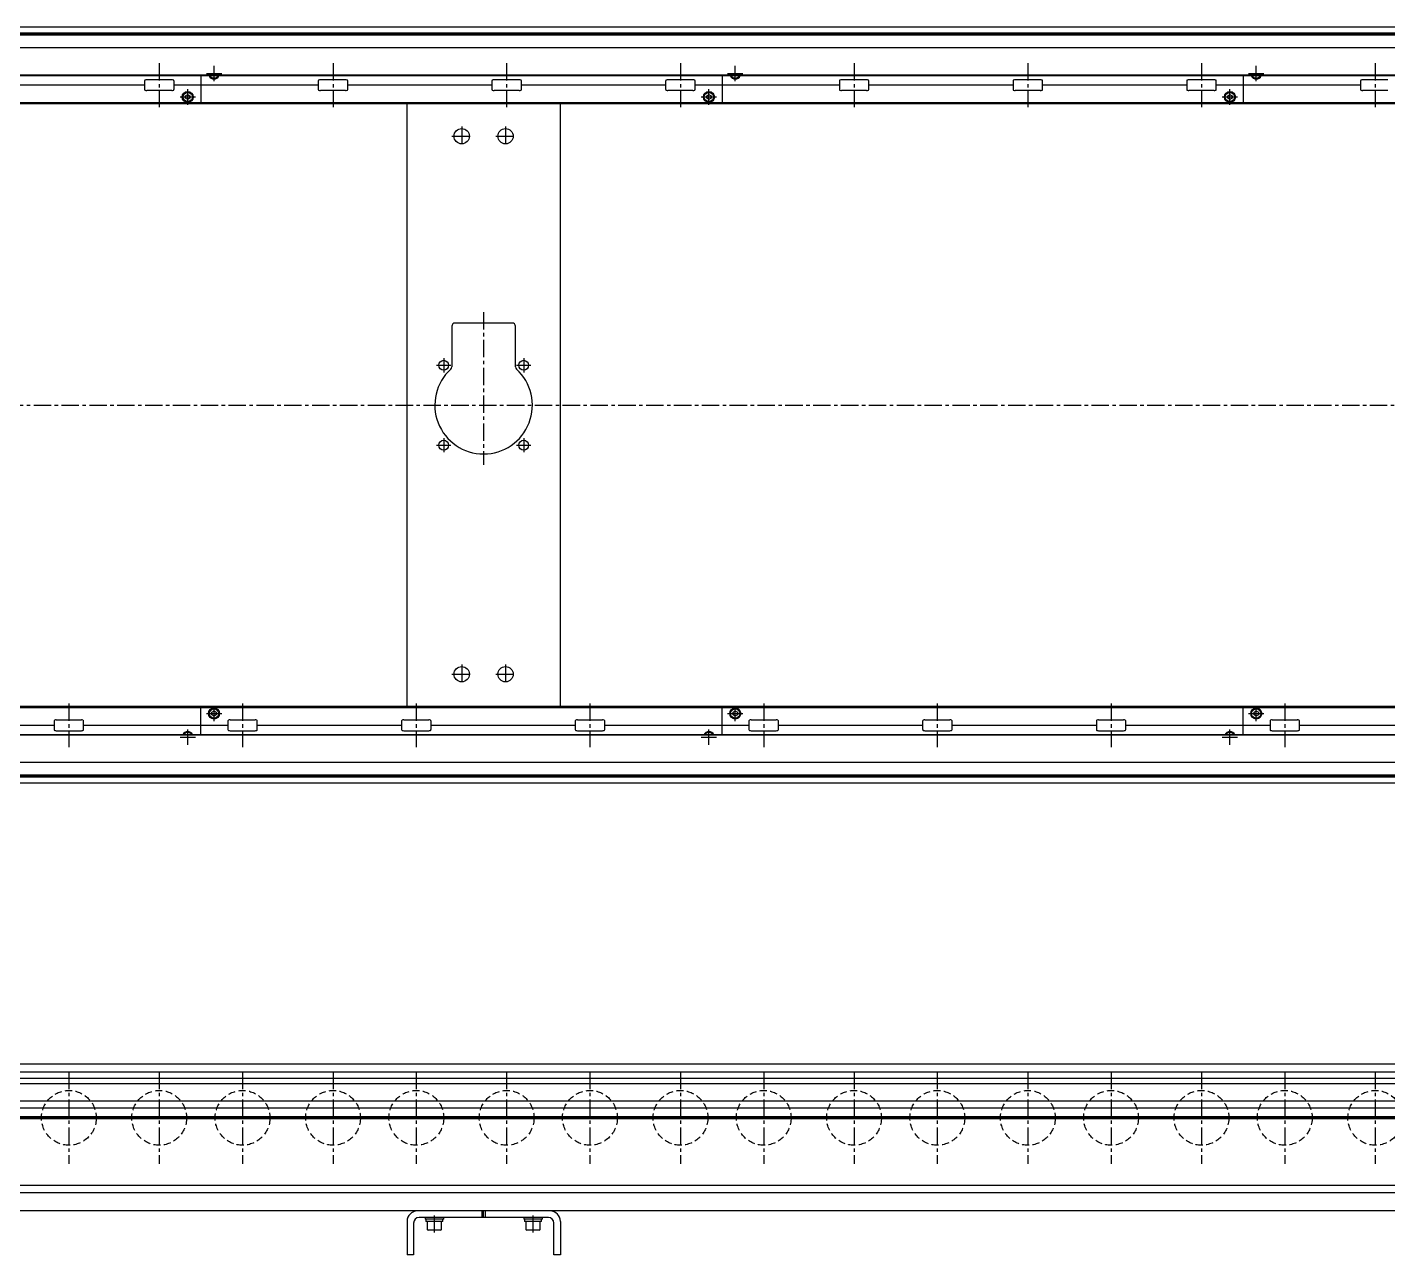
# Model space of a CAD drawing. Extents: x -10 to 4967, y -8 to 1201.
# Drawn here: x 1243 to 2484, y 28 to 1148 of the extents above; entities that cross this region are included whole.
import ezdxf

# ---------------------------------------------------------------- set-up
doc = ezdxf.new("R2010")
doc.units = 0
doc.header["$LTSCALE"] = 0.5
doc.linetypes.add('CENTER', pattern=[50.8, 31.75, -6.35, 6.35, -6.35])
doc.linetypes.add('DASHED', pattern=[19.05, 12.7, -6.35])
for name, color, linetype in [('MSM_CENTER', 1, 'CENTER'), ('MSM_CONTINUOUS', 7, 'CONTINUOUS'), ('MSM_DASHED', 4, 'DASHED')]:
    doc.layers.add(name, color=color, linetype=linetype)

msp = doc.modelspace()

# ---------------------------------------------------------------- linework, layer by layer
at = {"layer": 'MSM_CENTER'}
for p, q in [((1363.2, 1115.5), (1363.2, 1075.5)), ((1406.2, 1106.2), (1420.2, 1106.2)), ((1413.2, 1099.2), (1413.2, 1113.2)), ((1521.8, 1115.5), (1521.8, 1075.5)), ((1680.2, 1115.5), (1680.2, 1075.5)), ((1838.8, 1115.5), (1838.8, 1075.5)), ((1881.7, 1106.2), (1895.8, 1106.2)), ((1888.8, 1099.2), (1888.8, 1113.2)), ((1997.2, 1115.5), (1997.2, 1075.5)), ((2155.8, 1115.5), (2155.8, 1075.5)), ((2314.2, 1115.5), (2314.2, 1075.5)), ((2357.2, 1106.2), (2371.2, 1106.2)), ((2364.2, 1099.2), (2364.2, 1113.2)), ((2472.8, 1115.5), (2472.8, 1075.5)), ((1382.2, 1084.7), (1396.2, 1084.7)), ((1389.2, 1077.7), (1389.2, 1091.8)), ((1857.7, 1084.7), (1871.8, 1084.7)), ((1864.8, 1077.7), (1864.8, 1091.8)), ((2333.2, 1084.7), (2347.2, 1084.7)), ((2340.2, 1077.7), (2340.2, 1091.8)), ((1639.2, 1057.9), (1639.2, 1039.9)), ((1679.2, 1057.9), (1679.2, 1039.9)), ((1630.2, 1048.9), (1648.3, 1048.9)), ((1670.2, 1048.9), (1688.3, 1048.9)), ((1659.2, 888.4), (1659.2, 748.9)), ((1622.8, 846.4), (1622.8, 833.4)), ((1695.8, 846.4), (1695.8, 833.4)), ((1616.2, 839.9), (1629.2, 839.9)), ((1689.2, 839.9), (1702.2, 839.9)), ((359.7, 803.4), (4109.9, 803.4)), ((1622.8, 773.4), (1622.8, 760.4)), ((1695.8, 773.4), (1695.8, 760.4)), ((1616.2, 766.9), (1629.2, 766.9)), ((1689.2, 766.9), (1702.2, 766.9)), ((1639.2, 566.9), (1639.2, 548.9)), ((1679.2, 566.9), (1679.2, 548.9)), ((1630.2, 557.9), (1648.3, 557.9)), ((1670.2, 557.9), (1688.3, 557.9)), ((1280.8, 531.3), (1280.8, 491.3)), ((1406.2, 522), (1420.2, 522)), ((1413.2, 515), (1413.2, 529)), ((1439.2, 531.3), (1439.2, 491.3)), ((1597.8, 531.3), (1597.8, 491.3)), ((1756.2, 531.3), (1756.2, 491.3)), ((1881.7, 522), (1895.8, 522)), ((1888.8, 515), (1888.8, 529)), ((1914.8, 531.3), (1914.8, 491.3)), ((2073.2, 531.3), (2073.2, 491.3)), ((2231.7, 531.3), (2231.7, 491.3)), ((2357.2, 522), (2371.2, 522)), ((2364.2, 515), (2364.2, 529)), ((2390.2, 531.3), (2390.2, 491.3)), ((1382.2, 500.5), (1396.2, 500.5)), ((1389.2, 493.5), (1389.2, 507.5)), ((1857.7, 500.5), (1871.8, 500.5)), ((1864.8, 493.5), (1864.8, 507.5)), ((2333.2, 500.5), (2347.2, 500.5)), ((2340.2, 493.5), (2340.2, 507.5)), ((1280.8, 195), (1280.8, 111)), ((1363.2, 195), (1363.2, 111)), ((1439.2, 195), (1439.2, 111)), ((1521.8, 195), (1521.8, 111)), ((1597.8, 195), (1597.8, 111)), ((1680.2, 195), (1680.2, 111)), ((1756.2, 195), (1756.2, 111)), ((1838.8, 195), (1838.8, 111)), ((1914.8, 195), (1914.8, 111)), ((1997.2, 195), (1997.2, 111)), ((2073.2, 195), (2073.2, 111)), ((2155.8, 195), (2155.8, 111)), ((2231.7, 195), (2231.7, 111)), ((2314.2, 195), (2314.2, 111)), ((2390.2, 195), (2390.2, 111)), ((2472.8, 195), (2472.8, 111)), ((367.2, 153), (4100.3, 153)), ((1614.3, 48.4), (1614.3, 64)), ((1704.3, 48.4), (1704.3, 64))]:
    msp.add_line(p, q, dxfattribs=at)
at = {"layer": 'MSM_CONTINUOUS'}
for p, q in [((4099.9, 1148.4), (370.6, 1148.4)), ((4098.2, 1148.3), (372.2, 1148.3)), ((4073.6, 1142.9), (396.9, 1142.9)), ((4073.6, 1141.2), (396.9, 1141.2)), ((4073.5, 1142), (397, 1142)), ((4098.2, 1129.5), (372.2, 1129.5)), ((4098.2, 1104.1), (372.2, 1104.1)), ((4098.2, 1104.5), (422.2, 1104.5)), ((1349.8, 1095.5), (1218.2, 1095.5)), ((1349.8, 1099.5), (1349.8, 1091.5)), ((1374.7, 1100.5), (1351.8, 1100.5)), ((1376.7, 1091.5), (1376.7, 1099.5)), ((1508.3, 1095.5), (1376.7, 1095.5)), ((1401.2, 1104.1), (1401.2, 1079.4)), ((1413.2, 1103.9), (1412.9, 1104.1)), ((1413.6, 1104.1), (1413.2, 1103.9)), ((1508.3, 1099.5), (1508.3, 1091.5)), ((1533.2, 1100.5), (1510.3, 1100.5)), ((1535.2, 1091.5), (1535.2, 1099.5)), ((1666.8, 1095.5), (1535.2, 1095.5)), ((1666.8, 1099.5), (1666.8, 1091.5)), ((1691.7, 1100.5), (1668.8, 1100.5)), ((1693.7, 1091.5), (1693.7, 1099.5)), ((1825.3, 1095.5), (1693.7, 1095.5)), ((1825.3, 1099.5), (1825.3, 1091.5)), ((1850.2, 1100.5), (1827.3, 1100.5)), ((1852.2, 1091.5), (1852.2, 1099.5)), ((1983.8, 1095.5), (1852.2, 1095.5)), ((1876.8, 1104.1), (1876.8, 1079.4)), ((1888.8, 1103.9), (1888.4, 1104.1)), ((1889.1, 1104.1), (1888.8, 1103.9)), ((1983.8, 1099.5), (1983.8, 1091.5)), ((2008.7, 1100.5), (1985.8, 1100.5)), ((2010.7, 1091.5), (2010.7, 1099.5)), ((2142.3, 1095.5), (2010.7, 1095.5)), ((2142.3, 1099.5), (2142.3, 1091.5)), ((2167.2, 1100.5), (2144.3, 1100.5)), ((2169.2, 1091.5), (2169.2, 1099.5)), ((2300.8, 1095.5), (2169.2, 1095.5)), ((2300.8, 1099.5), (2300.8, 1091.5)), ((2325.7, 1100.5), (2302.8, 1100.5)), ((2327.7, 1091.5), (2327.7, 1099.5)), ((2459.3, 1095.5), (2327.7, 1095.5)), ((2352.2, 1104.1), (2352.2, 1079.4)), ((2364.2, 1103.9), (2363.9, 1104.1)), ((2364.6, 1104.1), (2364.2, 1103.9)), ((2459.3, 1099.5), (2459.3, 1091.5)), ((2484.2, 1100.5), (2461.3, 1100.5)), ((1374.7, 1090.5), (1351.8, 1090.5)), ((1387.2, 1085.9), (1389.2, 1087.1)), ((1387.2, 1083.6), (1387.2, 1085.9)), ((1389.2, 1082.4), (1387.2, 1083.6)), ((1389.2, 1087.1), (1391.2, 1085.9)), ((1391.2, 1083.6), (1389.2, 1082.4)), ((1391.2, 1085.9), (1391.2, 1083.6)), ((1533.2, 1090.5), (1510.3, 1090.5)), ((1691.7, 1090.5), (1668.8, 1090.5)), ((1850.2, 1090.5), (1827.3, 1090.5)), ((1862.8, 1085.9), (1864.8, 1087.1)), ((1862.8, 1083.6), (1862.8, 1085.9)), ((1864.8, 1082.4), (1862.8, 1083.6)), ((1864.8, 1087.1), (1866.8, 1085.9)), ((1866.8, 1083.6), (1864.8, 1082.4)), ((1866.8, 1085.9), (1866.8, 1083.6)), ((2008.7, 1090.5), (1985.8, 1090.5)), ((2167.2, 1090.5), (2144.3, 1090.5)), ((2325.7, 1090.5), (2302.8, 1090.5)), ((2338.2, 1085.9), (2340.2, 1087.1)), ((2338.2, 1083.6), (2338.2, 1085.9)), ((2340.2, 1082.4), (2338.2, 1083.6)), ((2340.2, 1087.1), (2342.2, 1085.9)), ((2342.2, 1083.6), (2340.2, 1082.4)), ((2342.2, 1085.9), (2342.2, 1083.6)), ((2484.2, 1090.5), (2461.3, 1090.5)), ((4095.7, 1079.4), (450.2, 1079.4)), ((4099.9, 1078.4), (450.2, 1078.4)), ((1589.3, 528.4), (1589.3, 1078.4)), ((1729.3, 528.4), (1729.3, 1078.4)), ((1630.2, 875.4), (1630.2, 838.5)), ((1685.3, 878.4), (1633.3, 878.4)), ((1688.3, 838.5), (1688.3, 875.4)), ((4099.9, 528.4), (450.2, 528.4)), ((450.2, 527.4), (4095.7, 527.4)), ((1401.2, 502.6), (1401.2, 527.4)), ((1411.2, 523.2), (1413.2, 524.4)), ((1411.2, 520.9), (1411.2, 523.2)), ((1413.2, 524.4), (1415.2, 523.2)), ((1415.2, 523.2), (1415.2, 520.9)), ((1876.8, 502.6), (1876.8, 527.4)), ((1886.8, 523.2), (1888.8, 524.4)), ((1886.8, 520.9), (1886.8, 523.2)), ((1888.8, 524.4), (1890.8, 523.2)), ((1890.8, 523.2), (1890.8, 520.9)), ((2352.2, 502.6), (2352.2, 527.4)), ((2362.2, 523.2), (2364.2, 524.4)), ((2362.2, 520.9), (2362.2, 523.2)), ((2364.2, 524.4), (2366.2, 523.2)), ((2366.2, 523.2), (2366.2, 520.9)), ((1135.7, 511.3), (1267.3, 511.3)), ((1267.3, 515.3), (1267.3, 507.3)), ((1269.3, 516.3), (1292.2, 516.3)), ((1294.2, 507.3), (1294.2, 515.3)), ((1294.2, 511.3), (1425.8, 511.3)), ((1413.2, 519.7), (1411.2, 520.9)), ((1415.2, 520.9), (1413.2, 519.7)), ((1425.8, 515.3), (1425.8, 507.3)), ((1427.8, 516.3), (1450.7, 516.3)), ((1452.7, 507.3), (1452.7, 515.3)), ((1452.7, 511.3), (1584.3, 511.3)), ((1584.3, 515.3), (1584.3, 507.3)), ((1586.3, 516.3), (1609.2, 516.3)), ((1611.2, 507.3), (1611.2, 515.3)), ((1611.2, 511.3), (1742.8, 511.3)), ((1742.8, 515.3), (1742.8, 507.3)), ((1744.8, 516.3), (1767.7, 516.3)), ((1769.7, 507.3), (1769.7, 515.3)), ((1769.7, 511.3), (1901.3, 511.3)), ((1888.8, 519.7), (1886.8, 520.9)), ((1890.8, 520.9), (1888.8, 519.7)), ((1901.3, 515.3), (1901.3, 507.3)), ((1903.3, 516.3), (1926.2, 516.3)), ((1928.2, 507.3), (1928.2, 515.3)), ((1928.2, 511.3), (2059.8, 511.3)), ((2059.8, 515.3), (2059.8, 507.3)), ((2061.8, 516.3), (2084.7, 516.3)), ((2086.7, 507.3), (2086.7, 515.3)), ((2086.7, 511.3), (2218.3, 511.3)), ((2218.3, 515.3), (2218.3, 507.3)), ((2220.3, 516.3), (2243.2, 516.3)), ((2245.2, 507.3), (2245.2, 515.3)), ((2245.2, 511.3), (2376.8, 511.3)), ((2364.2, 519.7), (2362.2, 520.9)), ((2366.2, 520.9), (2364.2, 519.7)), ((2376.8, 515.3), (2376.8, 507.3)), ((2378.8, 516.3), (2401.7, 516.3)), ((2403.7, 507.3), (2403.7, 515.3)), ((2403.7, 511.3), (2535.3, 511.3)), ((4098.2, 502.6), (372.2, 502.6)), ((4098.2, 502.2), (422.2, 502.2)), ((1269.3, 506.3), (1292.2, 506.3)), ((1388.9, 502.6), (1389.2, 502.9)), ((1389.2, 502.9), (1389.6, 502.6)), ((1427.8, 506.3), (1450.7, 506.3)), ((1586.3, 506.3), (1609.2, 506.3)), ((1744.8, 506.3), (1767.7, 506.3)), ((1864.4, 502.6), (1864.8, 502.9)), ((1864.8, 502.9), (1865.1, 502.6)), ((1903.3, 506.3), (1926.2, 506.3)), ((2061.8, 506.3), (2084.7, 506.3)), ((2220.3, 506.3), (2243.2, 506.3)), ((2339.9, 502.6), (2340.2, 502.9)), ((2340.2, 502.9), (2340.6, 502.6)), ((2378.8, 506.3), (2401.7, 506.3)), ((4098.2, 477.2), (372.2, 477.2)), ((4073.6, 465.6), (396.9, 465.6)), ((4073.6, 463.9), (396.9, 463.9)), ((4073.5, 464.7), (397, 464.7)), ((4099.9, 458.4), (370.6, 458.4)), ((4098.2, 458.4), (372.2, 458.4)), ((4098.2, 202), (372.2, 202)), ((4098.2, 194.6), (674.4, 194.6)), ((3982.2, 189), (676.7, 189)), ((3982.2, 184), (678.6, 184)), ((3882.2, 168.2), (667.2, 168.2)), ((3882.2, 161.7), (682.2, 161.7)), ((3882.2, 153.9), (682.2, 153.9)), ((3882.2, 153), (682.2, 153)), ((3882.2, 152.1), (682.2, 152.1)), ((3882.2, 91.2), (682.2, 91.2)), ((3882.2, 84.7), (679.7, 84.7)), ((4099.9, 68), (472.2, 68)), ((1657.8, 62), (1657.8, 68)), ((1659.2, 62), (1659.2, 68)), ((1660.8, 62), (1660.8, 68)), ((1589.3, 58.5), (1589.3, 28)), ((1595.3, 57), (1595.3, 28)), ((1718.3, 62), (1600.3, 62)), ((1605.8, 62), (1605.8, 60.4)), ((1622.8, 60.4), (1605.8, 60.4)), ((1606.6, 60.4), (1606.6, 58.4)), ((1622, 58.4), (1606.6, 58.4)), ((1607.8, 58.4), (1607.8, 51.2)), ((1619.9, 50.4), (1608.6, 50.4)), ((1620.8, 51.2), (1620.8, 58.4)), ((1622, 58.4), (1622, 60.4)), ((1622.8, 60.4), (1622.8, 62)), ((1695.8, 62), (1695.8, 60.4)), ((1712.8, 60.4), (1695.8, 60.4)), ((1696.6, 60.4), (1696.6, 58.4)), ((1712, 58.4), (1696.6, 58.4)), ((1697.8, 58.4), (1697.8, 51.2)), ((1709.9, 50.4), (1698.6, 50.4)), ((1710.8, 51.2), (1710.8, 58.4)), ((1712, 58.4), (1712, 60.4)), ((1712.8, 60.4), (1712.8, 62)), ((1723.3, 28), (1723.3, 57)), ((1729.3, 58.5), (1729.3, 28)), ((1595.3, 28), (1589.3, 28)), ((1729.3, 28), (1723.3, 28))]:
    msp.add_line(p, q, dxfattribs=at)
for centre, radius in [((1389.2, 1084.7), 5), ((1389.2, 1084.7), 4.25), ((1864.8, 1084.7), 5), ((1864.8, 1084.7), 4.25), ((2340.2, 1084.7), 5), ((2340.2, 1084.7), 4.25), ((1639.2, 1048.9), 7), ((1679.2, 1048.9), 7), ((1622.8, 839.9), 4.5), ((1695.8, 839.9), 4.5), ((1622.8, 766.9), 4.5), ((1695.8, 766.9), 4.5), ((1639.2, 557.9), 7), ((1679.2, 557.9), 7), ((1413.2, 522), 5), ((1413.2, 522), 4.25), ((1888.8, 522), 5), ((1888.8, 522), 4.25), ((2364.2, 522), 5), ((2364.2, 522), 4.25)]:
    msp.add_circle(centre, radius, dxfattribs=at)
for centre, radius, start, end in [((1350.7, 1099.4), 0.882, 115.5328, 172.1027), ((1351.8, 1097.1), 3.41, 89.6687, 115.2454), ((1374.7, 1097.1), 3.41, 64.7546, 90.3313), ((1375.8, 1099.4), 0.882, 7.8973, 64.4672), ((1413.2, 1106.2), 5, 204.8346, 335.1654), ((1413.2, 1106.2), 4.25, 209.6116, 330.3884), ((1509.2, 1099.4), 0.882, 115.5328, 172.1027), ((1510.3, 1097.1), 3.41, 89.6687, 115.2454), ((1533.2, 1097.1), 3.41, 64.7546, 90.3313), ((1534.3, 1099.4), 0.882, 7.8973, 64.4672), ((1667.7, 1099.4), 0.882, 115.5328, 172.1027), ((1668.8, 1097.1), 3.41, 89.6687, 115.2454), ((1691.7, 1097.1), 3.41, 64.7546, 90.3313), ((1692.8, 1099.4), 0.882, 7.8973, 64.4672), ((1826.2, 1099.4), 0.882, 115.5328, 172.1027), ((1827.3, 1097.1), 3.41, 89.6687, 115.2454), ((1850.2, 1097.1), 3.41, 64.7546, 90.3313), ((1851.3, 1099.4), 0.882, 7.8973, 64.4672), ((1888.8, 1106.2), 5, 204.8346, 335.1654), ((1888.8, 1106.2), 4.25, 209.6116, 330.3884), ((1984.7, 1099.4), 0.882, 115.5328, 172.1027), ((1985.8, 1097.1), 3.41, 89.6687, 115.2454), ((2008.7, 1097.1), 3.41, 64.7546, 90.3313), ((2009.8, 1099.4), 0.882, 7.8973, 64.4672), ((2143.2, 1099.4), 0.882, 115.5328, 172.1027), ((2144.3, 1097.1), 3.41, 89.6687, 115.2454), ((2167.2, 1097.1), 3.41, 64.7546, 90.3313), ((2168.3, 1099.4), 0.882, 7.8973, 64.4672), ((2301.7, 1099.4), 0.882, 115.5328, 172.1027), ((2302.8, 1097.1), 3.41, 89.6687, 115.2454), ((2325.7, 1097.1), 3.41, 64.7546, 90.3313), ((2326.8, 1099.4), 0.882, 7.8973, 64.4672), ((2364.2, 1106.2), 5, 204.8346, 335.1654), ((2364.2, 1106.2), 4.25, 209.6116, 330.3884), ((2460.2, 1099.4), 0.882, 115.5328, 172.1027), ((2461.3, 1097.1), 3.41, 89.6687, 115.2454), ((1350.7, 1091.6), 0.882, 187.8973, 244.4672), ((1351.8, 1093.9), 3.41, 244.7546, 270.3313), ((1374.7, 1093.9), 3.41, 269.6687, 295.2454), ((1375.8, 1091.6), 0.882, 295.5328, 352.1027), ((1509.2, 1091.6), 0.882, 187.8973, 244.4672), ((1510.3, 1093.9), 3.41, 244.7546, 270.3313), ((1533.2, 1093.9), 3.41, 269.6687, 295.2454), ((1534.3, 1091.6), 0.882, 295.5328, 352.1027), ((1667.7, 1091.6), 0.882, 187.8973, 244.4672), ((1668.8, 1093.9), 3.41, 244.7546, 270.3313), ((1691.7, 1093.9), 3.41, 269.6687, 295.2454), ((1692.8, 1091.6), 0.882, 295.5328, 352.1027), ((1826.2, 1091.6), 0.882, 187.8973, 244.4672), ((1827.3, 1093.9), 3.41, 244.7546, 270.3313), ((1850.2, 1093.9), 3.41, 269.6687, 295.2454), ((1851.3, 1091.6), 0.882, 295.5328, 352.1027), ((1984.7, 1091.6), 0.882, 187.8973, 244.4672), ((1985.8, 1093.9), 3.41, 244.7546, 270.3313), ((2008.7, 1093.9), 3.41, 269.6687, 295.2454), ((2009.8, 1091.6), 0.882, 295.5328, 352.1027), ((2143.2, 1091.6), 0.882, 187.8973, 244.4672), ((2144.3, 1093.9), 3.41, 244.7546, 270.3313), ((2167.2, 1093.9), 3.41, 269.6687, 295.2454), ((2168.3, 1091.6), 0.882, 295.5328, 352.1027), ((2301.7, 1091.6), 0.882, 187.8973, 244.4672), ((2302.8, 1093.9), 3.41, 244.7546, 270.3313), ((2325.7, 1093.9), 3.41, 269.6687, 295.2454), ((2326.8, 1091.6), 0.882, 295.5328, 352.1027), ((2460.2, 1091.6), 0.882, 187.8973, 244.4672), ((2461.3, 1093.9), 3.41, 244.7546, 270.3313), ((1633.3, 875.4), 3, 90, 180), ((1685.3, 875.4), 3, 0, 90), ((1659.2, 803.4), 44.5, 132.3521, 47.6479), ((1627.2, 838.5), 3, 312.3521, 360), ((1691.3, 838.5), 3, 180, 227.6479), ((1268.2, 515.2), 0.882, 115.5328, 172.1027), ((1269.3, 512.9), 3.41, 89.6687, 115.2454), ((1292.2, 512.9), 3.41, 64.7546, 90.3313), ((1293.3, 515.2), 0.882, 7.8973, 64.4672), ((1426.7, 515.2), 0.882, 115.5328, 172.1027), ((1427.8, 512.9), 3.41, 89.6687, 115.2454), ((1450.7, 512.9), 3.41, 64.7546, 90.3313), ((1451.8, 515.2), 0.882, 7.8973, 64.4672), ((1585.2, 515.2), 0.882, 115.5328, 172.1027), ((1586.3, 512.9), 3.41, 89.6687, 115.2454), ((1609.2, 512.9), 3.41, 64.7546, 90.3313), ((1610.3, 515.2), 0.882, 7.8973, 64.4672), ((1743.7, 515.2), 0.882, 115.5328, 172.1027), ((1744.8, 512.9), 3.41, 89.6687, 115.2454), ((1767.7, 512.9), 3.41, 64.7546, 90.3313), ((1768.8, 515.2), 0.882, 7.8973, 64.4672), ((1902.2, 515.2), 0.882, 115.5328, 172.1027), ((1903.3, 512.9), 3.41, 89.6687, 115.2454), ((1926.2, 512.9), 3.41, 64.7546, 90.3313), ((1927.3, 515.2), 0.882, 7.8973, 64.4672), ((2060.7, 515.2), 0.882, 115.5328, 172.1027), ((2061.8, 512.9), 3.41, 89.6687, 115.2454), ((2084.7, 512.9), 3.41, 64.7546, 90.3313), ((2085.8, 515.2), 0.882, 7.8973, 64.4672), ((2219.2, 515.2), 0.882, 115.5328, 172.1027), ((2220.3, 512.9), 3.41, 89.6687, 115.2454), ((2243.2, 512.9), 3.41, 64.7546, 90.3313), ((2244.3, 515.2), 0.882, 7.8973, 64.4672), ((2377.7, 515.2), 0.882, 115.5328, 172.1027), ((2378.8, 512.9), 3.41, 89.6687, 115.2454), ((2401.7, 512.9), 3.41, 64.7546, 90.3313), ((2402.8, 515.2), 0.882, 7.8973, 64.4672), ((1268.2, 507.4), 0.882, 187.8973, 244.4672), ((1269.3, 509.7), 3.41, 244.7546, 270.3313), ((1292.2, 509.7), 3.41, 269.6687, 295.2454), ((1293.3, 507.4), 0.882, 295.5328, 352.1027), ((1389.2, 500.5), 5, 24.8346, 155.1654), ((1389.2, 500.5), 4.25, 29.6116, 150.3884), ((1426.7, 507.4), 0.882, 187.8973, 244.4672), ((1427.8, 509.7), 3.41, 244.7546, 270.3313), ((1450.7, 509.7), 3.41, 269.6687, 295.2454), ((1451.8, 507.4), 0.882, 295.5328, 352.1027), ((1585.2, 507.4), 0.882, 187.8973, 244.4672), ((1586.3, 509.7), 3.41, 244.7546, 270.3313), ((1609.2, 509.7), 3.41, 269.6687, 295.2454), ((1610.3, 507.4), 0.882, 295.5328, 352.1027), ((1743.7, 507.4), 0.882, 187.8973, 244.4672), ((1744.8, 509.7), 3.41, 244.7546, 270.3313), ((1767.7, 509.7), 3.41, 269.6687, 295.2454), ((1768.8, 507.4), 0.882, 295.5328, 352.1027), ((1864.8, 500.5), 5, 24.8346, 155.1654), ((1864.8, 500.5), 4.25, 29.6116, 150.3884), ((1902.2, 507.4), 0.882, 187.8973, 244.4672), ((1903.3, 509.7), 3.41, 244.7546, 270.3313), ((1926.2, 509.7), 3.41, 269.6687, 295.2454), ((1927.3, 507.4), 0.882, 295.5328, 352.1027), ((2060.7, 507.4), 0.882, 187.8973, 244.4672), ((2061.8, 509.7), 3.41, 244.7546, 270.3313), ((2084.7, 509.7), 3.41, 269.6687, 295.2454), ((2085.8, 507.4), 0.882, 295.5328, 352.1027), ((2219.2, 507.4), 0.882, 187.8973, 244.4672), ((2220.3, 509.7), 3.41, 244.7546, 270.3313), ((2243.2, 509.7), 3.41, 269.6687, 295.2454), ((2244.3, 507.4), 0.882, 295.5328, 352.1027), ((2340.2, 500.5), 5, 24.8346, 155.1654), ((2340.2, 500.5), 4.25, 29.6116, 150.3884), ((2377.7, 507.4), 0.882, 187.8973, 244.4672), ((2378.8, 509.7), 3.41, 244.7546, 270.3313), ((2401.7, 509.7), 3.41, 269.6687, 295.2454), ((2402.8, 507.4), 0.882, 295.5328, 352.1027), ((1598.8, 58.5), 9.5, 90, 180), ((1719.8, 58.5), 9.5, 0, 90), ((1600.3, 57), 5, 90, 180), ((1608.6, 51.2), 0.8, 180, 270), ((1619.9, 51.2), 0.8, 270, 0), ((1698.6, 51.2), 0.8, 180, 270), ((1709.9, 51.2), 0.8, 270, 0), ((1718.3, 57), 5, 0, 90)]:
    msp.add_arc(centre, radius, start, end, dxfattribs=at)
at = {"layer": 'MSM_DASHED'}
for centre in [(1280.8, 153), (1363.2, 153), (1439.2, 153), (1521.8, 153), (1597.8, 153), (1680.2, 153), (1756.2, 153), (1838.8, 153), (1914.8, 153), (1997.2, 153), (2073.2, 153), (2155.8, 153), (2231.7, 153), (2314.2, 153), (2390.2, 153), (2472.8, 153)]:
    msp.add_circle(centre, 25, dxfattribs=at)

doc.saveas('drawing.dxf')
